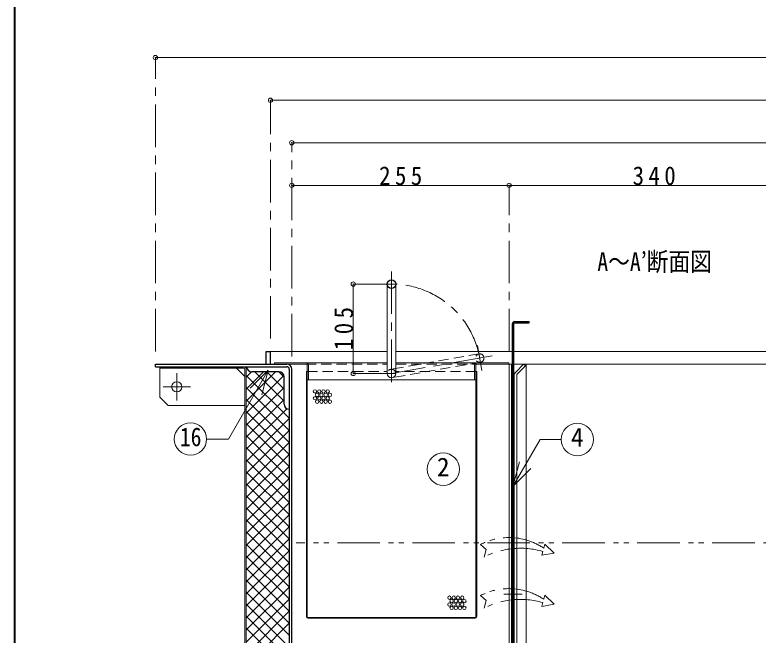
# Model space of a CAD drawing. Units: millimetres at full size, sheet at 1:10. Extents: x -2114 to 1936, y -1399 to 1411.
# Drawn here: x -2114 to -1242, y -642 to 87 of the extents above; entities that cross this region are included whole.
import ezdxf
from ezdxf.enums import TextEntityAlignment as Align

# ---------------------------------------------------------------- set-up
doc = ezdxf.new("R2010")
doc.units = ezdxf.units.MM
doc.header["$LTSCALE"] = 10
doc.header["$PDMODE"] = 32
doc.header["$PDSIZE"] = 5
for name, pattern in [('CHAIN1', [8, 5, -1, 1, -1]), ('DASHED1', [1.8, 1.2, -0.6]), ('DOUBLE_CHAIN1', [8.8, 5, -1, 0.6, -0.6, 0.6, -1])]:
    doc.linetypes.add(name, pattern=pattern)
doc.layers.add('0-0_ﾚｲﾔ1', color=4, linetype='Continuous', lineweight=9)
doc.styles.add('ＭＳ ゴシック', font='')
doc.styles.get('ＭＳ ゴシック').set_extended_font_data('MS Gothic')

msp = doc.modelspace()

# ---------------------------------------------------------------- linework, layer by layer
at = {"layer": '0-0_ﾚｲﾔ1', "color": 1, "lineweight": 40}
msp.add_line((-2113.92, -1398.64), (-2113.92, 1411.36), dxfattribs=at)
at = {"layer": '0-0_ﾚｲﾔ1'}
for p, q in [((-428.92, 36.36), (-1948.92, 36.36)), ((-1813.92, -13.64), (-563.92, -13.64)), ((-588.92, -63.64), (-1788.92, -63.64)), ((-1788.92, -113.64), (-1533.92, -113.64)), ((-1533.92, -113.64), (-1193.92, -113.64)), ((-1716.8, -229.64), (-1716.8, -334.64)), ((-1813.92, -308.64), (-1676.8, -308.64)), ((-1666.8, -308.64), (-1530.17, -308.64)), ((-1528.67, -308.64), (-1190.17, -308.64)), ((-1772.3, -322.14), (-1676.8, -322.14)), ((-1666.8, -322.14), (-1571.3, -322.14)), ((-1943.92, -328.24), (-1943.92, -362.24)), ((-1853.92, -328.24), (-1843.92, -338.24)), ((-1844.46, -326.82), (-1844.28, -326.64)), ((-1530.92, -323.64), (-1530.17, -323.64)), ((-1528.67, -323.64), (-1193.92, -323.64)), ((-1513.92, -923.64), (-1513.92, -323.64)), ((-1842.32, -338.82), (-1836.14, -332.63)), ((-1842.32, -367.1), (-1807.85, -332.64)), ((-1842.32, -352.96), (-1822, -332.64)), ((-1842.32, -336.87), (-1791.92, -387.27)), ((-1842.32, -381.25), (-1798.13, -337.06)), ((-1832.41, -332.64), (-1797.92, -367.12)), ((-1818.27, -332.64), (-1797.92, -352.98)), ((-1804.13, -332.64), (-1797.92, -338.84)), ((-1771.8, -620.14), (-1771.8, -332.14)), ((-1771.8, -332.14), (-1770.8, -332.14)), ((-1572.8, -332.14), (-1571.8, -332.14)), ((-1571.8, -620.14), (-1571.8, -332.14)), ((-1770.8, -620.14), (-1770.8, -342.14)), ((-1769.3, -342.14), (-1574.3, -342.14)), ((-1572.8, -620.14), (-1572.8, -342.14)), ((-1842.32, -395.39), (-1797.92, -350.99)), ((-1842.32, -351.01), (-1791.92, -401.41)), ((-1943.92, -362.24), (-1933.92, -372.24)), ((-1842.32, -409.53), (-1797.92, -365.13)), ((-1842.32, -365.15), (-1791.92, -415.55)), ((-1933.92, -372.24), (-1843.92, -372.24)), ((-1842.32, -423.67), (-1794.64, -375.99)), ((-1842.32, -379.29), (-1791.92, -429.69)), ((-1842.32, -437.81), (-1791.92, -387.41)), ((-1842.32, -393.44), (-1791.92, -443.84)), ((-1842.32, -451.96), (-1791.92, -401.56)), ((-1842.32, -407.58), (-1791.92, -457.98)), ((-1842.32, -466.1), (-1791.92, -415.7)), ((-1842.32, -421.72), (-1791.92, -472.12)), ((-1842.32, -480.24), (-1791.92, -429.84)), ((-1842.32, -435.86), (-1791.92, -486.26)), ((-1842.32, -494.38), (-1791.92, -443.98)), ((-1842.32, -450), (-1791.92, -500.4)), ((-1842.32, -508.52), (-1791.92, -458.12)), ((-1842.32, -464.15), (-1791.92, -514.55)), ((-1842.32, -522.67), (-1791.92, -472.27)), ((-1842.32, -478.29), (-1791.92, -528.69)), ((-1842.32, -536.81), (-1791.92, -486.41)), ((-1842.32, -492.43), (-1791.92, -542.83)), ((-1842.32, -550.95), (-1791.92, -500.55)), ((-1842.32, -506.57), (-1791.92, -556.97)), ((-1842.32, -565.09), (-1791.92, -514.69)), ((-1842.32, -520.71), (-1791.92, -571.11)), ((-1842.32, -579.24), (-1791.92, -528.84)), ((-1842.32, -534.86), (-1791.92, -585.26)), ((-1842.32, -593.38), (-1791.92, -542.98)), ((-1842.32, -549), (-1791.92, -599.4)), ((-1842.32, -607.52), (-1791.92, -557.12)), ((-1842.32, -563.14), (-1791.92, -613.54)), ((-1842.32, -621.66), (-1791.92, -571.26)), ((-1842.32, -577.28), (-1791.92, -627.68)), ((-1842.32, -635.8), (-1791.92, -585.4)), ((-1842.32, -591.42), (-1791.92, -641.82)), ((-1842.32, -649.95), (-1791.92, -599.55)), ((-1842.32, -605.57), (-1791.92, -655.97)), ((-1842.32, -664.09), (-1791.92, -613.69)), ((-1842.32, -619.71), (-1791.92, -670.11)), ((-1842.32, -678.23), (-1791.92, -627.83)), ((-1573.8, -621.14), (-1769.8, -621.14)), ((-1573.8, -622.14), (-1769.8, -622.14)), ((-1842.32, -633.85), (-1791.92, -684.25))]:
    msp.add_line(p, q, dxfattribs=at)
at = {"layer": '0-0_ﾚｲﾔ1', "linetype": 'CHAIN1'}
for p, q in [((-1948.92, -308.64), (-1948.92, 36.36)), ((-1813.92, -293.64), (-1813.92, -13.64)), ((-1788.92, -314.64), (-1788.92, -63.64)), ((-1533.92, -308.64), (-1533.92, -113.64)), ((-1671.8, -214.64), (-1671.8, -349.64)), ((-1716.8, -229.64), (-1656.8, -229.64)), ((-1570.97, -301.73), (-1565.78, -331.28)), ((-1553.6, -313.91), (-1671.8, -334.64)), ((-1923.92, -366.24), (-1923.92, -334.24)), ((-1716.8, -334.64), (-1656.8, -334.64)), ((-1907.92, -350.24), (-1939.92, -350.24)), ((-1518.67, -593.64), (-1540.17, -593.64))]:
    msp.add_line(p, q, dxfattribs=at)
at = {"layer": '0-0_ﾚｲﾔ1', "color": 7, "lineweight": 18}
for p, q in [((-1676.8, -229.64), (-1676.8, -334.64)), ((-1666.8, -229.64), (-1666.8, -334.64)), ((-1809.3, -322.14), (-1809.3, -323.64)), ((-1809.3, -322.14), (-1772.3, -322.14)), ((-1571.3, -322.14), (-1534.3, -322.14)), ((-1534.3, -322.14), (-1534.3, -323.64)), ((-1943.92, -328.24), (-1943.92, -326.64)), ((-1845.52, -328.24), (-1943.92, -328.24)), ((-1816.49, -330.64), (-1863.23, -411.61)), ((-1843.92, -980.44), (-1843.92, -329.84)), ((-1842.32, -978.84), (-1842.32, -329.84)), ((-1816.49, -330.64), (-1837.7, -351.86)), ((-1816.49, -330.64), (-1824.25, -359.62)), ((-1772.3, -323.64), (-1794.92, -323.64)), ((-1770.8, -342.14), (-1770.8, -325.14)), ((-1769.3, -325.14), (-1769.3, -342.14)), ((-1574.3, -325.14), (-1574.3, -342.14)), ((-1572.8, -342.14), (-1572.8, -325.14)), ((-1571.3, -323.64), (-1530.92, -323.64)), ((-1533.92, -923.64), (-1533.92, -323.64)), ((-1530.92, -923.64), (-1530.92, -323.64)), ((-1524.04, -335), (-1514.8, -325.76)), ((-1527.92, -337.12), (-1527.92, -923.64)), ((-1524.92, -337.12), (-1524.92, -923.64)), ((-1770.8, -342.14), (-1769.3, -342.14)), ((-1574.3, -342.14), (-1572.8, -342.14)), ((-1863.23, -411.61), (-1888.85, -411.61)), ((-1529.44, -467.33), (-1497.57, -412.14)), ((-1472.83, -412.14), (-1497.57, -412.14)), ((-1529.44, -467.33), (-1521.67, -438.36)), ((-1529.44, -467.33), (-1508.22, -446.12))]:
    msp.add_line(p, q, dxfattribs=at)
at = {"layer": '0-0_ﾚｲﾔ1', "color": 5, "lineweight": 25}
for p, q in [((-1530.17, -276.64), (-1530.17, -923.64)), ((-1528.67, -276.64), (-1528.67, -923.64)), ((-1527.17, -273.64), (-1510.17, -273.64)), ((-1527.17, -275.14), (-1510.17, -275.14)), ((-1510.17, -275.14), (-1510.17, -273.64)), ((-1813.92, -323.64), (-1813.92, -308.64)), ((-1948.92, -323.64), (-1794.92, -323.64)), ((-1948.92, -326.64), (-1948.92, -323.64)), ((-1948.92, -326.64), (-1794.92, -326.64)), ((-1791.92, -329.64), (-1791.92, -926.64)), ((-1788.92, -923.64), (-1788.92, -329.64)), ((-1803.92, -332.64), (-1835.92, -332.64)), ((-1797.92, -370.64), (-1797.92, -338.64))]:
    msp.add_line(p, q, dxfattribs=at)
at = {"layer": '0-0_ﾚｲﾔ1', "linetype": 'DASHED1'}
for p, q in [((-1569.35, -311.6), (-1672.66, -329.71)), ((-1567.4, -321.41), (-1670.93, -339.56)), ((-1772.3, -323.64), (-1676.8, -323.64)), ((-1666.8, -323.64), (-1571.3, -323.64)), ((-1770.8, -332.14), (-1676.8, -332.14)), ((-1572.8, -332.14), (-1666.8, -332.14)), ((-1528.67, -521.14), (-1530.17, -521.14)), ((-1528.67, -546.14), (-1530.17, -546.14)), ((-1528.67, -581.14), (-1530.17, -581.14)), ((-1528.67, -606.14), (-1530.17, -606.14)), ((-1528.67, -641.14), (-1530.17, -641.14))]:
    msp.add_line(p, q, dxfattribs=at)
at = {"layer": '0-0_ﾚｲﾔ1', "linetype": 'DOUBLE_CHAIN1'}
for p, q in [((-805.42, -533.64), (-1783.92, -533.64)), ((-1494.33, -543.6), (-1495.5, -548.09)), ((-1480.89, -545.52), (-1495.5, -548.09)), ((-1494.33, -603.6), (-1495.5, -608.09)), ((-1480.89, -605.52), (-1495.5, -608.09))]:
    msp.add_line(p, q, dxfattribs=at)
at = {"layer": '0-0_ﾚｲﾔ1', "color": 5, "lineweight": 25}
msp.add_lwpolyline([(-1818.92, -323.64), (-1818.92, -308.64), (-1813.92, -308.64)], dxfattribs=at)
at = {"layer": '0-0_ﾚｲﾔ1', "color": 7, "lineweight": 18}
msp.add_lwpolyline([(-1526.16, -332.88), (-1516.92, -323.64), (-1514.8, -325.76)], dxfattribs=at)
at = {"layer": '0-0_ﾚｲﾔ1', "linetype": 'DOUBLE_CHAIN1'}
for points in [[(-1567.42, -535.29), (-1560.95, -541.34), (-1563.16, -550.15)], [(-1480.89, -545.52), (-1492.11, -535.07), (-1493.31, -539.69)], [(-1567.42, -595.29), (-1560.95, -601.34), (-1563.16, -610.15)], [(-1480.89, -605.52), (-1492.11, -595.07), (-1493.31, -599.69)]]:
    msp.add_lwpolyline(points, dxfattribs=at)
at = {"layer": '0-0_ﾚｲﾔ1', "color": 5, "lineweight": 25}
msp.add_circle((-1671.8, -229.64), 5, dxfattribs=at)
at = {"layer": '0-0_ﾚｲﾔ1', "linetype": 'DASHED1'}
msp.add_circle((-1568.37, -316.5), 5, dxfattribs=at)
at = {"layer": '0-0_ﾚｲﾔ1'}
for centre, radius in [((-1923.92, -350.24), 6), ((-1761.67, -355.69), 2), ((-1756.67, -355.69), 2), ((-1751.67, -355.69), 2), ((-1746.67, -355.69), 2), ((-1761.67, -363.69), 2), ((-1759.17, -359.69), 2), ((-1759.17, -367.69), 2), ((-1756.67, -363.69), 2), ((-1754.17, -359.69), 2), ((-1754.17, -367.69), 2), ((-1751.67, -363.69), 2), ((-1749.17, -359.69), 2), ((-1749.17, -367.69), 2), ((-1746.67, -363.69), 2), ((-1744.17, -359.69), 2), ((-1744.17, -367.69), 2), ((-1603.9, -597.92), 2), ((-1601.4, -601.92), 2), ((-1598.9, -597.92), 2), ((-1596.4, -601.92), 2), ((-1593.9, -597.92), 2), ((-1591.4, -601.92), 2), ((-1588.9, -597.92), 2), ((-1586.4, -601.92), 2), ((-1603.9, -605.92), 2), ((-1601.4, -609.92), 2), ((-1598.9, -605.92), 2), ((-1596.4, -609.92), 2), ((-1593.9, -605.92), 2), ((-1591.4, -609.92), 2), ((-1588.9, -605.92), 2), ((-1586.4, -609.92), 2)]:
    msp.add_circle(centre, radius, dxfattribs=at)
at = {"layer": '0-0_ﾚｲﾔ1', "color": 7, "lineweight": 18}
for centre in [(-1907.85, -411.61), (-1453.83, -412.14), (-1611.15, -446.96)]:
    msp.add_circle(centre, 19, dxfattribs=at)
at = {"layer": '0-0_ﾚｲﾔ1', "linetype": 'CHAIN1'}
msp.add_arc((-1671.8, -334.64), 105, 9.94536, 90, dxfattribs=at)
at = {"layer": '0-0_ﾚｲﾔ1', "color": 5, "lineweight": 25}
for centre, radius, start, end in [((-1527.17, -276.64), 3, 90, 180), ((-1527.17, -276.64), 1.5, 90, 180), ((-1835.92, -326.64), 6, 180, 270), ((-1794.92, -329.64), 6, 0, 90), ((-1794.92, -329.64), 3, 0, 90), ((-1803.92, -338.64), 6, 0, 90), ((-1791.92, -370.64), 6, 180, 270)]:
    msp.add_arc(centre, radius, start, end, dxfattribs=at)
at = {"layer": '0-0_ﾚｲﾔ1', "color": 7, "lineweight": 18}
for centre, radius, start, end in [((-1772.3, -325.14), 3, 0, 90), ((-1571.3, -325.14), 3, 90, 180), ((-1845.52, -329.84), 3.2, 0, 90), ((-1845.52, -329.84), 1.6, 0, 90), ((-1772.3, -325.14), 1.5, 0, 90), ((-1571.3, -325.14), 1.5, 90, 180), ((-1671.8, -334.64), 5, 180, 0), ((-1521.92, -337.12), 6, 135, 180), ((-1521.92, -337.12), 3, 135, 180)]:
    msp.add_arc(centre, radius, start, end, dxfattribs=at)
at = {"layer": '0-0_ﾚｲﾔ1', "linetype": 'DASHED1'}
msp.add_arc((-1671.8, -334.64), 5, 0, 180, dxfattribs=at)
at = {"layer": '0-0_ﾚｲﾔ1', "linetype": 'DOUBLE_CHAIN1'}
for centre, radius, start, end in [((-1534.11, -600.56), 73.27, 56.1666, 117.04428), ((-1520.54, -633.06), 93.22, 73.67058, 117.20684), ((-1534.11, -660.56), 73.27, 56.1666, 117.04428), ((-1520.54, -693.06), 93.22, 73.67058, 117.20684)]:
    msp.add_arc(centre, radius, start, end, dxfattribs=at)
at = {"layer": '0-0_ﾚｲﾔ1'}
for centre, radius, start, end in [((-1769.8, -620.14), 2, 180, 270), ((-1769.8, -620.14), 1, 180, 270), ((-1573.8, -620.14), 1, 270, 0), ((-1573.8, -620.14), 2, 270, 0)]:
    msp.add_arc(centre, radius, start, end, dxfattribs=at)
for p in [(-1948.92, 36.36), (-1813.92, -13.64), (-1788.92, -63.64), (-1788.92, -113.64), (-1533.92, -113.64), (-1716.8, -229.64), (-1716.8, -334.64)]:
    msp.add_point(p, dxfattribs=at)

# ---------------------------------------------------------------- texts
at = {"layer": '0-0_ﾚｲﾔ1', "color": 7, "style": 'ＭＳ ゴシック', "width": 0.85}
for s, p in [('A～A’断面図', (-1430.35, -220.78)), ('16', (-1920.35, -426.61))]:
    msp.add_text(s, height=21.99, dxfattribs=at).set_placement(p, align=Align.BOTTOM_LEFT)
at = {"layer": '0-0_ﾚｲﾔ1', "color": 7, "style": 'ＭＳ ゴシック'}
for s, p in [('4', (-1461.33, -427.14)), ('2', (-1618.65, -461.96))]:
    msp.add_text(s, height=21.99, dxfattribs=at).set_placement(p, align=Align.BOTTOM_LEFT)
at = {"layer": '0-0_ﾚｲﾔ1', "color": 7, "char_height": 21.99, "attachment_point": 7, "style": 'ＭＳ ゴシック'}
for s, insert in [('\\T1.38;\\W0.9;255', (-1686.42, -113.64)), ('\\T1.38;\\W0.9;340', (-1388.92, -113.64))]:
    msp.add_mtext(s, dxfattribs=dict(at, insert=insert))
at = {"layer": '0-0_ﾚｲﾔ1', "color": 7, "insert": (-1716.8, -307.14), "char_height": 21.99, "attachment_point": 7, "rotation": 90, "style": 'ＭＳ ゴシック'}
msp.add_mtext('\\T1.38;\\W0.9;105', dxfattribs=at)

doc.saveas('drawing.dxf')
